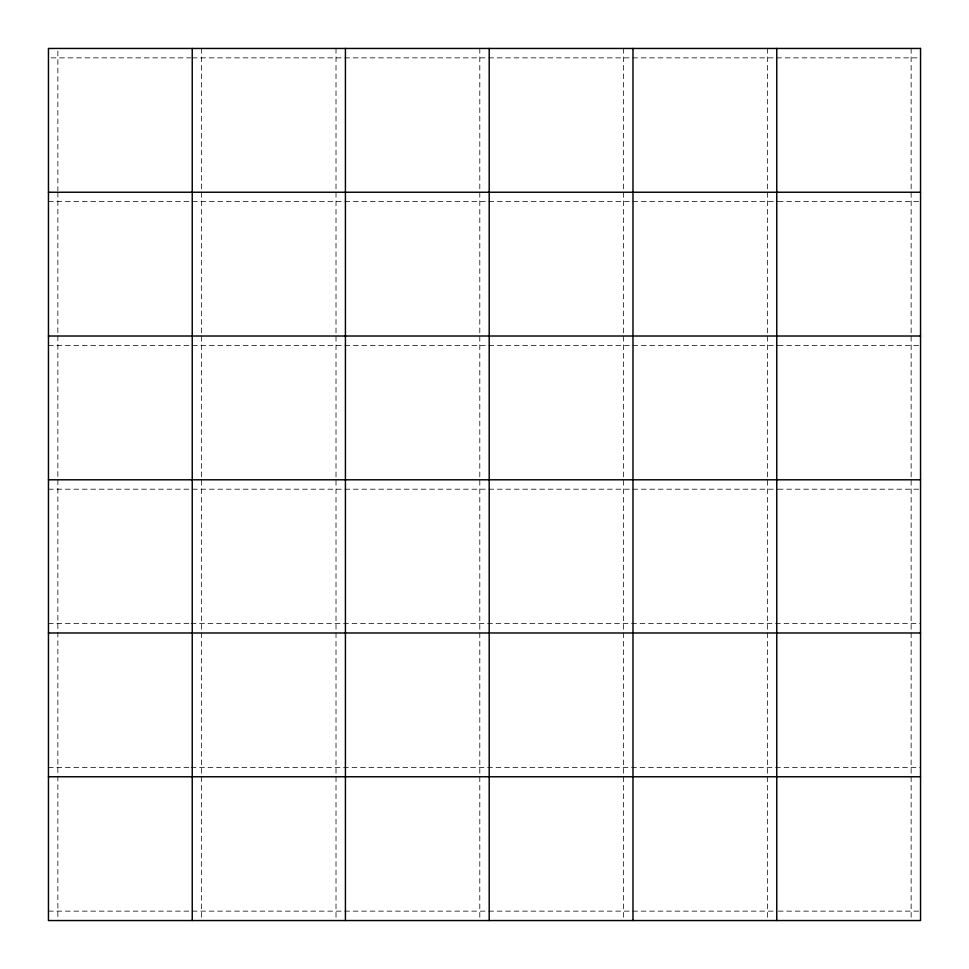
<?xml version="1.0" encoding="UTF-8"?>
<svg xmlns="http://www.w3.org/2000/svg" width="969" height="969" viewBox="0 0 969 969"><rect width="100%" height="100%" fill="white"/><g stroke="black" fill="none" stroke-linecap="round" stroke-linejoin="round"><path stroke-width="0.73" stroke-dasharray="4.84 3.63" d="M51.139 57.861L190.723 57.861M192.237 57.861L920.55 57.861M48.45 201.637L777.877 201.637M778.277 201.637L920.55 201.637M48.45 345.424L777.877 345.424M778.277 345.424L920.55 345.424M48.45 489.2L777.877 489.2M778.277 489.2L920.55 489.2M48.45 623.576L190.723 623.576M191.123 623.576L920.55 623.576M48.45 767.363L190.723 767.363M191.123 767.363L920.55 767.363M48.45 911.139L190.723 911.139M192.237 911.139L775.418 911.139M778.277 911.139L920.55 911.139M911.139 48.45L911.139 920.55M767.363 48.45L767.363 920.55M623.576 48.45L623.576 920.55M479.8 48.45L479.8 920.55M336.013 48.45L336.013 920.55M201.637 48.45L201.637 920.55M57.861 51.139L57.861 190.723M57.861 192.237L57.861 334.499M57.861 336.013L57.861 478.286M57.861 479.8L57.861 920.55"/><path stroke-width="1.45" d="M48.45 192.237L920.55 192.237M48.45 336.013L920.55 336.013M48.45 479.8L920.55 479.8M48.45 632.987L920.55 632.987M48.45 776.763L920.55 776.763M776.763 48.45L776.763 920.55M632.987 48.45L632.987 920.55M489.2 48.45L489.2 920.55M345.424 48.45L345.424 920.55M192.237 48.45L192.237 920.55M920.55 48.45L48.45 48.45L48.45 920.55L920.55 920.55L920.55 48.45"/></g></svg>
